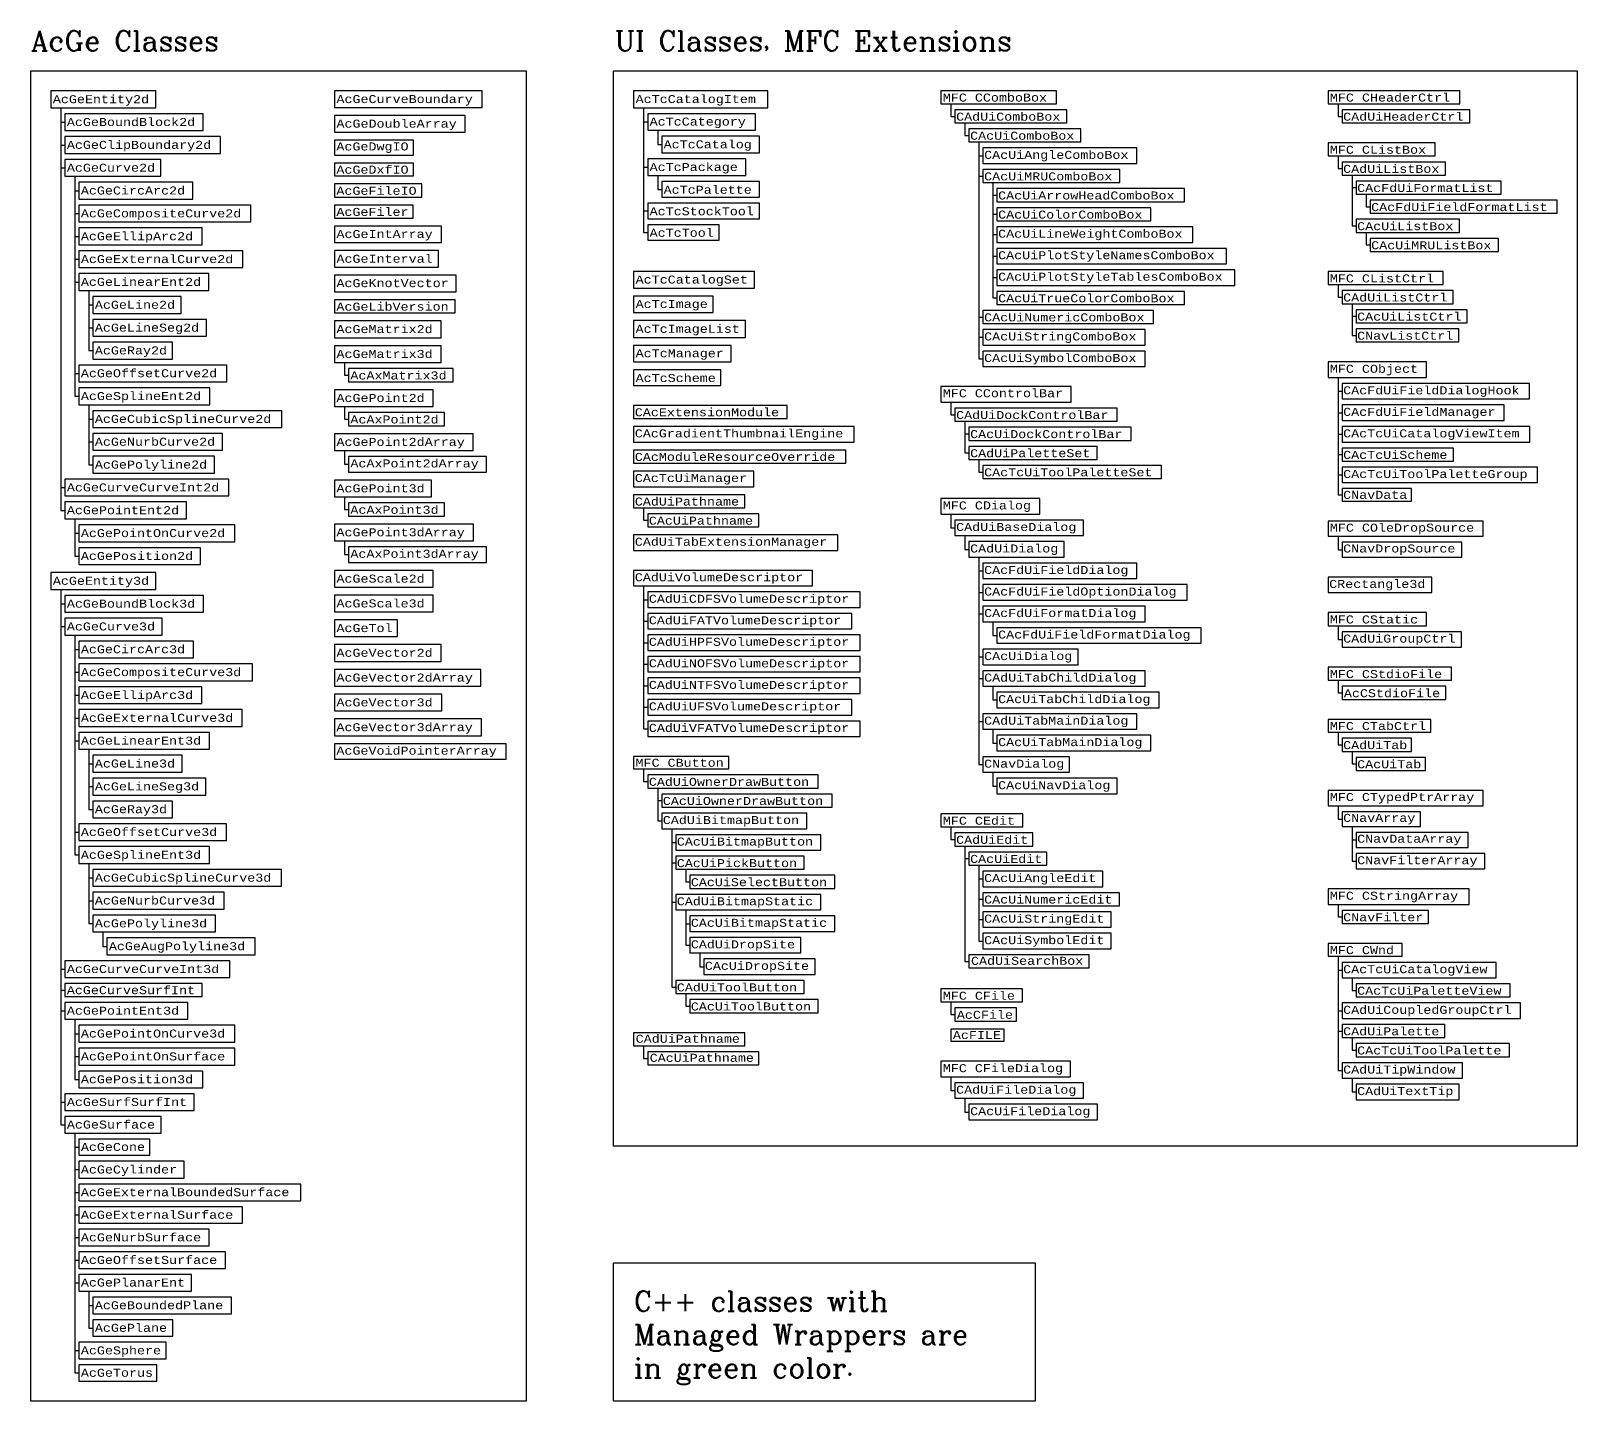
# Model space of a CAD drawing. Header units: inches. Extents: x 349 to 917, y -338 to 10.
# Drawn here: x 509.9 to 587.2, y -66.4 to 2.1 of the extents above; entities that cross this region are included whole.
import ezdxf

# ---------------------------------------------------------------- set-up
doc = ezdxf.new("R2010")
doc.units = ezdxf.units.IN
doc.header["$MEASUREMENT"] = 0
for name, color, linetype in [('ObjectARX 2009 Unmanaged classes', 7, 'Continuous'), ('Unmanaged classes', 7, 'Continuous'), ('Unmanaged classes w .NET Wrappers', 3, 'Continuous')]:
    doc.layers.add(name, color=color, linetype=linetype)
doc.styles.add('Headings', font='romanc.shx', dxfattribs={"height": 1})
doc.styles.get("Standard").update_dxf_attribs({"font": 'cour.ttf'})
doc.styles.add('Unmanaged', font='cour.ttf', dxfattribs={"height": 0.2})

msp = doc.modelspace()

# ---------------------------------------------------------------- linework, layer by layer
for p, q in [((555.864, -1.54), (555.864, -2.168)), ((575.212, -1.54), (575.212, -2.168)), ((511.37, -1.743), (511.37, -21.862)), ((540.501, -1.736), (540.501, -7.97)), ((555.864, -2.168), (556.064, -2.168)), ((575.212, -2.168), (575.412, -2.168)), ((511.37, -2.462), (511.57, -2.462)), ((540.501, -2.448), (540.701, -2.448)), ((541.201, -2.861), (541.201, -3.579)), ((556.564, -2.495), (556.564, -3.122)), ((511.37, -3.603), (511.57, -3.603)), ((541.201, -3.579), (541.401, -3.579)), ((556.564, -3.122), (556.764, -3.122)), ((557.264, -3.45), (557.264, -14.288)), ((557.264, -4.137), (557.464, -4.137)), ((575.212, -4.15), (575.212, -4.777)), ((511.37, -4.743), (511.57, -4.743)), ((512.07, -5.163), (512.07, -16.156)), ((540.501, -4.715), (540.701, -4.715)), ((541.201, -5.132), (541.201, -5.82)), ((557.264, -5.152), (557.464, -5.152)), ((575.212, -4.777), (575.412, -4.777)), ((575.912, -5.104), (575.912, -7.641)), ((512.07, -5.884), (512.27, -5.884)), ((541.201, -5.82), (541.401, -5.82)), ((557.964, -5.48), (557.964, -11.243)), ((557.964, -6.107), (558.164, -6.107)), ((575.912, -5.732), (576.112, -5.732)), ((576.612, -6.059), (576.612, -6.687)), ((540.501, -6.895), (540.701, -6.895)), ((576.612, -6.687), (576.812, -6.687)), ((512.07, -7.027), (512.27, -7.027)), ((557.964, -7.062), (558.164, -7.062)), ((575.912, -7.641), (576.112, -7.641)), ((512.07, -8.17), (512.27, -8.17)), ((540.501, -7.97), (540.701, -7.97)), ((557.964, -8.077), (558.164, -8.077)), ((576.612, -7.969), (576.612, -8.596)), ((557.964, -9.152), (558.164, -9.152)), ((576.612, -8.596), (576.812, -8.596)), ((512.07, -9.31), (512.27, -9.31)), ((512.07, -10.451), (512.27, -10.451)), ((557.964, -10.228), (558.164, -10.228)), ((575.212, -10.578), (575.212, -11.205)), ((512.77, -10.872), (512.77, -13.877)), ((512.77, -11.594), (512.97, -11.594)), ((557.964, -11.243), (558.164, -11.243)), ((575.212, -11.205), (575.412, -11.205)), ((575.912, -11.533), (575.912, -13.115)), ((557.264, -12.197), (557.464, -12.197)), ((575.912, -12.16), (576.112, -12.16)), ((512.77, -12.736), (512.97, -12.736)), ((575.912, -13.115), (576.112, -13.115)), ((512.77, -13.877), (512.97, -13.877)), ((557.264, -13.212), (557.464, -13.212)), ((525.547, -14.475), (525.547, -15.102)), ((557.264, -14.288), (557.464, -14.288)), ((512.07, -15.016), (512.27, -15.016)), ((525.547, -15.102), (525.747, -15.102)), ((575.212, -15.217), (575.212, -21.084)), ((512.07, -16.156), (512.27, -16.156)), ((575.212, -15.905), (575.412, -15.905)), ((512.77, -16.578), (512.77, -19.581)), ((525.547, -16.672), (525.547, -17.299)), ((555.864, -16.451), (555.864, -17.078)), ((575.212, -16.981), (575.412, -16.981)), ((512.77, -17.299), (512.97, -17.299)), ((525.547, -17.299), (525.747, -17.299)), ((555.864, -17.078), (556.064, -17.078)), ((556.564, -17.406), (556.564, -18.988)), ((512.77, -18.44), (512.97, -18.44)), ((556.564, -18.033), (556.764, -18.033)), ((575.212, -18.056), (575.412, -18.056)), ((525.547, -18.87), (525.547, -19.557)), ((556.564, -18.988), (556.764, -18.988)), ((557.264, -19.315), (557.264, -19.942)), ((575.212, -19.071), (575.412, -19.071)), ((512.77, -19.581), (512.97, -19.581)), ((525.547, -19.557), (525.747, -19.557)), ((557.264, -19.942), (557.464, -19.942)), ((575.212, -20.086), (575.412, -20.086)), ((511.37, -20.721), (511.57, -20.721)), ((525.547, -21.188), (525.547, -21.815)), ((575.212, -21.084), (575.412, -21.084)), ((511.37, -21.862), (511.57, -21.862)), ((512.07, -22.283), (512.07, -24.147)), ((525.547, -21.815), (525.747, -21.815)), ((540.501, -21.729), (540.501, -22.357)), ((540.501, -22.357), (540.701, -22.357)), ((555.864, -22.045), (555.864, -22.733)), ((512.07, -23.005), (512.27, -23.005)), ((555.864, -22.733), (556.064, -22.733)), ((556.564, -23.121), (556.564, -23.808)), ((575.212, -23.155), (575.212, -23.826)), ((525.547, -23.385), (525.547, -24.073)), ((556.564, -23.808), (556.764, -23.808)), ((575.212, -23.826), (575.412, -23.826)), ((512.07, -24.147), (512.27, -24.147)), ((525.547, -24.073), (525.747, -24.073)), ((557.264, -24.196), (557.264, -34.562)), ((557.264, -24.884), (557.464, -24.884)), ((511.37, -25.811), (511.37, -52.563)), ((540.501, -25.635), (540.501, -32.775)), ((557.264, -25.959), (557.464, -25.959)), ((511.37, -26.531), (511.57, -26.531)), ((540.501, -26.323), (540.701, -26.323)), ((557.264, -27.034), (557.464, -27.034)), ((511.37, -27.669), (511.57, -27.669)), ((540.501, -27.398), (540.701, -27.398)), ((557.964, -27.422), (557.964, -28.11)), ((575.212, -27.622), (575.212, -28.31)), ((512.07, -28.089), (512.07, -39.082)), ((540.501, -28.473), (540.701, -28.473)), ((557.964, -28.11), (558.164, -28.11)), ((575.212, -28.31), (575.412, -28.31)), ((512.07, -28.81), (512.27, -28.81)), ((557.264, -29.185), (557.464, -29.185)), ((512.07, -29.953), (512.27, -29.953)), ((540.501, -29.549), (540.701, -29.549)), ((540.501, -30.624), (540.701, -30.624)), ((557.264, -30.261), (557.464, -30.261)), ((557.964, -30.648), (557.964, -31.336)), ((575.212, -30.353), (575.212, -30.98)), ((512.07, -31.096), (512.27, -31.096)), ((557.964, -31.336), (558.164, -31.336)), ((575.212, -30.98), (575.412, -30.98)), ((512.07, -32.236), (512.27, -32.236)), ((540.501, -31.699), (540.701, -31.699)), ((557.264, -32.411), (557.464, -32.411)), ((540.501, -32.775), (540.701, -32.775)), ((557.964, -32.799), (557.964, -33.487)), ((575.212, -32.948), (575.212, -33.575)), ((512.07, -33.377), (512.27, -33.377)), ((512.77, -33.798), (512.77, -36.803)), ((557.964, -33.487), (558.164, -33.487)), ((575.212, -33.575), (575.412, -33.575)), ((575.912, -33.902), (575.912, -34.53)), ((512.77, -34.52), (512.97, -34.52)), ((557.264, -34.562), (557.464, -34.562)), ((575.912, -34.53), (576.112, -34.53)), ((540.501, -34.783), (540.501, -35.41)), ((540.501, -35.41), (540.701, -35.41)), ((557.964, -34.95), (557.964, -35.637)), ((512.77, -35.662), (512.97, -35.662)), ((541.201, -35.738), (541.201, -37.38)), ((557.964, -35.637), (558.164, -35.637)), ((512.77, -36.803), (512.97, -36.803)), ((541.201, -36.365), (541.401, -36.365)), ((575.212, -36.618), (575.212, -37.289)), ((575.212, -36.618), (575.212, -37.289)), ((541.201, -37.38), (541.401, -37.38)), ((541.901, -37.768), (541.901, -45.682)), ((555.864, -37.68), (555.864, -38.307)), ((575.212, -37.289), (575.412, -37.289)), ((575.212, -37.289), (575.412, -37.289)), ((575.912, -37.659), (575.912, -39.388)), ((575.912, -37.659), (575.912, -39.388)), ((512.07, -37.942), (512.27, -37.942)), ((541.901, -38.456), (542.101, -38.456)), ((555.864, -38.307), (556.064, -38.307)), ((556.564, -38.635), (556.564, -44.397)), ((575.912, -38.33), (576.112, -38.33)), ((575.912, -38.33), (576.112, -38.33)), ((512.07, -39.082), (512.27, -39.082)), ((556.564, -39.262), (556.764, -39.262)), ((575.912, -39.388), (576.112, -39.388)), ((575.912, -39.388), (576.112, -39.388)), ((512.77, -39.504), (512.77, -42.506)), ((541.901, -39.471), (542.101, -39.471)), ((542.601, -39.798), (542.601, -40.425)), ((557.264, -39.589), (557.264, -43.382)), ((512.77, -40.225), (512.97, -40.225)), ((542.601, -40.425), (542.801, -40.425)), ((557.264, -40.277), (557.464, -40.277)), ((512.77, -41.366), (512.97, -41.366)), ((541.901, -41.44), (542.101, -41.44)), ((557.264, -41.292), (557.464, -41.292)), ((575.212, -41.551), (575.212, -42.178)), ((512.77, -42.506), (512.97, -42.506)), ((542.601, -41.828), (542.601, -43.591)), ((557.264, -42.307), (557.464, -42.307)), ((575.212, -42.178), (575.412, -42.178)), ((513.47, -42.928), (513.47, -43.649)), ((542.601, -42.516), (542.801, -42.516)), ((513.47, -43.649), (513.67, -43.649)), ((542.601, -43.591), (542.801, -43.591)), ((543.301, -43.979), (543.301, -44.666)), ((557.264, -43.382), (557.464, -43.382)), ((511.37, -44.79), (511.57, -44.79)), ((543.301, -44.666), (543.501, -44.666)), ((556.564, -44.397), (556.764, -44.397)), ((575.212, -44.146), (575.212, -49.849)), ((575.212, -44.834), (575.412, -44.834)), ((575.912, -45.222), (575.912, -45.849)), ((511.37, -45.829), (511.57, -45.829)), ((541.901, -45.682), (542.101, -45.682)), ((542.601, -46.009), (542.601, -46.636)), ((575.912, -45.849), (576.112, -45.849)), ((511.37, -46.871), (511.57, -46.871)), ((542.601, -46.636), (542.801, -46.636)), ((555.864, -46.425), (555.864, -47.052)), ((555.864, -47.052), (556.064, -47.052)), ((575.212, -46.864), (575.412, -46.864)), ((512.07, -47.292), (512.07, -50.299)), ((575.212, -47.879), (575.412, -47.879)), ((512.07, -48.014), (512.27, -48.014)), ((540.501, -48.618), (540.501, -49.246)), ((575.912, -48.206), (575.912, -48.834)), ((512.07, -49.156), (512.27, -49.156)), ((540.501, -49.246), (540.701, -49.246)), ((575.912, -48.834), (576.112, -48.834)), ((555.864, -50.166), (555.864, -50.854)), ((575.212, -49.849), (575.412, -49.849)), ((575.912, -50.236), (575.912, -50.924)), ((512.07, -50.299), (512.27, -50.299)), ((555.864, -50.854), (556.064, -50.854)), ((575.912, -50.924), (576.112, -50.924)), ((511.37, -51.435), (511.57, -51.435)), ((556.564, -51.242), (556.564, -51.929)), ((556.564, -51.929), (556.764, -51.929)), ((511.37, -52.563), (511.57, -52.563)), ((512.07, -52.977), (512.07, -64.967)), ((512.07, -53.682), (512.27, -53.682)), ((512.07, -54.807), (512.27, -54.807)), ((512.07, -55.943), (512.27, -55.943)), ((512.07, -57.071), (512.27, -57.071)), ((512.07, -58.199), (512.27, -58.199)), ((512.07, -59.328), (512.27, -59.328)), ((512.07, -60.46), (512.27, -60.46)), ((512.77, -60.878), (512.77, -62.72)), ((512.77, -61.592), (512.97, -61.592)), ((512.77, -62.72), (512.97, -62.72)), ((512.07, -63.849), (512.27, -63.849)), ((512.07, -64.967), (512.27, -64.967))]:
    msp.add_line(p, q)
for points in [[(509.87, 0.1), (534.626, 0.1), (534.626, -66.371), (509.87, -66.371)], [(539.001, 0.1), (587.162, 0.1), (587.162, -53.63), (539.001, -53.63)], [(510.87, -0.9), (510.87, -1.743), (516.109, -1.743), (516.109, -0.9)], [(525.047, -0.9), (525.047, -1.728), (532.422, -1.728), (532.422, -0.9)], [(540.001, -0.9), (540.001, -1.736), (546.705, -1.736), (546.705, -0.9)], [(555.364, -0.9), (555.364, -1.54), (561.145, -1.54), (561.145, -0.9)], [(574.712, -0.9), (574.712, -1.54), (581.304, -1.54), (581.304, -0.9)], [(511.57, -2.043), (511.57, -2.881), (518.486, -2.881), (518.486, -2.043)], [(525.047, -2.128), (525.047, -2.964), (531.576, -2.964), (531.576, -2.128)], [(540.701, -2.036), (540.701, -2.861), (546.096, -2.861), (546.096, -2.036)], [(556.064, -1.84), (556.064, -2.495), (561.649, -2.495), (561.649, -1.84)], [(575.412, -1.84), (575.412, -2.495), (581.808, -2.495), (581.808, -1.84)], [(556.764, -2.795), (556.764, -3.45), (562.349, -3.45), (562.349, -2.795)], [(511.57, -3.181), (511.57, -4.024), (519.352, -4.024), (519.352, -3.181)], [(525.047, -3.364), (525.047, -4.105), (528.988, -4.105), (528.988, -3.364)], [(541.401, -3.161), (541.401, -3.997), (546.284, -3.997), (546.284, -3.161)], [(557.464, -3.75), (557.464, -4.525), (565.149, -4.525), (565.149, -3.75)], [(574.712, -3.495), (574.712, -4.15), (580.073, -4.15), (580.073, -3.495)], [(511.57, -4.324), (511.57, -5.163), (516.362, -5.163), (516.362, -4.324)], [(525.047, -4.505), (525.047, -5.145), (528.988, -5.145), (528.988, -4.505)], [(540.701, -4.297), (540.701, -5.132), (545.608, -5.132), (545.608, -4.297)], [(575.412, -4.45), (575.412, -5.104), (580.577, -5.104), (580.577, -4.45)], [(557.464, -4.825), (557.464, -5.48), (564.309, -5.48), (564.309, -4.825)], [(576.112, -5.404), (576.112, -6.059), (583.361, -6.059), (583.361, -5.404)], [(512.27, -5.463), (512.27, -6.305), (517.968, -6.305), (517.968, -5.463)], [(525.047, -5.545), (525.047, -6.2), (529.408, -6.2), (529.408, -5.545)], [(541.401, -5.432), (541.401, -6.208), (546.284, -6.208), (546.284, -5.432)], [(558.164, -5.78), (558.164, -6.435), (567.53, -6.435), (567.53, -5.78)], [(512.27, -6.605), (512.27, -7.448), (520.863, -7.448), (520.863, -6.605)], [(525.047, -6.6), (525.047, -7.255), (528.983, -7.255), (528.983, -6.6)], [(540.701, -6.508), (540.701, -7.283), (546.284, -7.283), (546.284, -6.508)], [(558.164, -6.735), (558.164, -7.389), (565.849, -7.389), (565.849, -6.735)], [(576.812, -6.359), (576.812, -7.014), (586.162, -7.014), (586.162, -6.359)], [(525.047, -7.655), (525.047, -8.481), (530.391, -8.481), (530.391, -7.655)], [(540.701, -7.583), (540.701, -8.358), (544.273, -8.358), (544.273, -7.583)], [(558.164, -7.689), (558.164, -8.465), (567.95, -8.465), (567.95, -7.689)], [(576.112, -7.314), (576.112, -7.969), (581.277, -7.969), (581.277, -7.314)], [(512.27, -7.748), (512.27, -8.591), (518.423, -8.591), (518.423, -7.748)], [(576.812, -8.269), (576.812, -8.923), (583.237, -8.923), (583.237, -8.269)], [(512.27, -8.891), (512.27, -9.73), (520.461, -9.73), (520.461, -8.891)], [(525.047, -8.881), (525.047, -9.709), (530.248, -9.709), (530.248, -8.881)], [(558.164, -8.765), (558.164, -9.54), (569.631, -9.54), (569.631, -8.765)], [(512.27, -10.03), (512.27, -10.872), (518.762, -10.872), (518.762, -10.03)], [(540.001, -9.919), (540.001, -10.755), (546.037, -10.755), (546.037, -9.919)], [(558.164, -9.84), (558.164, -10.615), (570.051, -10.615), (570.051, -9.84)], [(574.712, -9.923), (574.712, -10.578), (580.464, -10.578), (580.464, -9.923)], [(525.047, -10.109), (525.047, -10.935), (531.124, -10.935), (531.124, -10.109)], [(512.97, -11.172), (512.97, -12.015), (517.381, -12.015), (517.381, -11.172)], [(525.047, -11.335), (525.047, -11.989), (531.083, -11.989), (531.083, -11.335)], [(540.001, -11.155), (540.001, -11.976), (543.981, -11.976), (543.981, -11.155)], [(558.164, -10.915), (558.164, -11.57), (567.53, -11.57), (567.53, -10.915)], [(575.412, -10.878), (575.412, -11.533), (580.967, -11.533), (580.967, -10.878)], [(512.97, -12.315), (512.97, -13.158), (518.65, -13.158), (518.65, -12.315)], [(557.464, -11.87), (557.464, -12.525), (565.99, -12.525), (565.99, -11.87)], [(576.112, -11.833), (576.112, -12.487), (581.667, -12.487), (581.667, -11.833)], [(525.047, -12.389), (525.047, -13.232), (530.37, -13.232), (530.37, -12.389)], [(540.001, -12.376), (540.001, -13.218), (545.599, -13.218), (545.599, -12.376)], [(557.464, -12.825), (557.464, -13.6), (565.57, -13.6), (565.57, -12.825)], [(576.112, -12.787), (576.112, -13.442), (581.247, -13.442), (581.247, -12.787)], [(512.97, -13.458), (512.97, -14.296), (516.94, -14.296), (516.94, -13.458)], [(525.047, -13.632), (525.047, -14.475), (530.37, -14.475), (530.37, -13.632)], [(540.001, -13.618), (540.001, -14.439), (544.867, -14.439), (544.867, -13.618)], [(557.464, -13.9), (557.464, -14.676), (565.57, -14.676), (565.57, -13.9)], [(512.27, -14.596), (512.27, -15.435), (519.657, -15.435), (519.657, -14.596)], [(574.712, -14.442), (574.712, -15.217), (579.636, -15.217), (579.636, -14.442)], [(525.747, -14.775), (525.747, -15.429), (530.971, -15.429), (530.971, -14.775)], [(540.001, -14.839), (540.001, -15.615), (544.365, -15.615), (544.365, -14.839)], [(512.27, -15.735), (512.27, -16.578), (518.817, -16.578), (518.817, -15.735)], [(525.047, -15.829), (525.047, -16.672), (529.974, -16.672), (529.974, -15.829)], [(555.364, -15.676), (555.364, -16.451), (561.873, -16.451), (561.873, -15.676)], [(575.412, -15.517), (575.412, -16.293), (584.792, -16.293), (584.792, -15.517)], [(512.97, -16.878), (512.97, -17.721), (522.42, -17.721), (522.42, -16.878)], [(525.747, -16.972), (525.747, -17.627), (530.551, -17.627), (530.551, -16.972)], [(540.001, -16.615), (540.001, -17.269), (547.667, -17.269), (547.667, -16.615)], [(556.064, -16.751), (556.064, -17.406), (564.164, -17.406), (564.164, -16.751)], [(575.412, -16.593), (575.412, -17.368), (583.512, -17.368), (583.512, -16.593)], [(540.001, -17.669), (540.001, -18.445), (551.028, -18.445), (551.028, -17.669)], [(556.764, -17.706), (556.764, -18.36), (564.864, -18.36), (564.864, -17.706)], [(575.412, -17.668), (575.412, -18.444), (584.807, -18.444), (584.807, -17.668)], [(512.97, -18.021), (512.97, -18.859), (519.451, -18.859), (519.451, -18.021)], [(525.047, -18.027), (525.047, -18.87), (531.983, -18.87), (531.983, -18.027)], [(512.97, -19.159), (512.97, -20.002), (519.051, -20.002), (519.051, -19.159)], [(525.747, -19.17), (525.747, -19.945), (532.645, -19.945), (532.645, -19.17)], [(540.001, -18.845), (540.001, -19.499), (550.608, -19.499), (550.608, -18.845)], [(556.764, -18.66), (556.764, -19.315), (563.173, -19.315), (563.173, -18.66)], [(575.412, -18.744), (575.412, -19.398), (580.977, -19.398), (580.977, -18.744)], [(540.001, -19.899), (540.001, -20.675), (546.001, -20.675), (546.001, -19.899)], [(557.464, -19.615), (557.464, -20.27), (566.394, -20.27), (566.394, -19.615)], [(575.412, -19.698), (575.412, -20.474), (585.192, -20.474), (585.192, -19.698)], [(511.57, -20.302), (511.57, -21.141), (519.761, -21.141), (519.761, -20.302)], [(525.047, -20.345), (525.047, -21.188), (529.903, -21.188), (529.903, -20.345)], [(575.412, -20.774), (575.412, -21.394), (578.889, -21.394), (578.889, -20.774)], [(511.57, -21.441), (511.57, -22.283), (517.651, -22.283), (517.651, -21.441)], [(525.747, -21.488), (525.747, -22.142), (530.551, -22.142), (530.551, -21.488)], [(540.001, -21.075), (540.001, -21.729), (545.566, -21.729), (545.566, -21.075)], [(555.364, -21.27), (555.364, -22.045), (560.311, -22.045), (560.311, -21.27)], [(540.701, -22.029), (540.701, -22.684), (546.266, -22.684), (546.266, -22.029)], [(556.064, -22.345), (556.064, -23.121), (562.496, -23.121), (562.496, -22.345)], [(574.712, -22.394), (574.712, -23.155), (582.476, -23.155), (582.476, -22.394)], [(512.27, -22.583), (512.27, -23.426), (520.069, -23.426), (520.069, -22.583)], [(525.047, -22.542), (525.047, -23.385), (531.989, -23.385), (531.989, -22.542)], [(540.001, -23.084), (540.001, -23.859), (550.203, -23.859), (550.203, -23.084)], [(512.27, -23.726), (512.27, -24.569), (518.342, -24.569), (518.342, -23.726)], [(525.747, -23.685), (525.747, -24.461), (532.645, -24.461), (532.645, -23.685)], [(556.764, -23.421), (556.764, -24.196), (561.515, -24.196), (561.515, -23.421)], [(575.412, -23.455), (575.412, -24.196), (581.397, -24.196), (581.397, -23.455)], [(557.464, -24.496), (557.464, -25.271), (565.156, -25.271), (565.156, -24.496)], [(510.87, -24.969), (510.87, -25.811), (516.111, -25.811), (516.111, -24.969)], [(525.047, -24.861), (525.047, -25.699), (529.979, -25.699), (529.979, -24.861)], [(540.001, -24.859), (540.001, -25.635), (548.942, -25.635), (548.942, -24.859)], [(574.712, -25.196), (574.712, -25.968), (579.899, -25.968), (579.899, -25.196)], [(511.57, -26.111), (511.57, -26.95), (518.5, -26.95), (518.5, -26.111)], [(525.047, -26.099), (525.047, -26.938), (529.979, -26.938), (529.979, -26.099)], [(540.701, -25.935), (540.701, -26.71), (551.323, -26.71), (551.323, -25.935)], [(557.464, -25.571), (557.464, -26.347), (567.677, -26.347), (567.677, -25.571)], [(540.701, -27.01), (540.701, -27.786), (550.903, -27.786), (550.903, -27.01)], [(557.464, -26.647), (557.464, -27.422), (565.576, -27.422), (565.576, -26.647)], [(574.712, -26.968), (574.712, -27.622), (579.642, -27.622), (579.642, -26.968)], [(511.57, -27.25), (511.57, -28.089), (516.428, -28.089), (516.428, -27.25)], [(525.047, -27.338), (525.047, -28.166), (528.203, -28.166), (528.203, -27.338)], [(558.164, -27.722), (558.164, -28.497), (568.377, -28.497), (568.377, -27.722)], [(512.27, -28.389), (512.27, -29.231), (517.996, -29.231), (517.996, -28.389)], [(525.047, -28.566), (525.047, -29.405), (530.384, -29.405), (530.384, -28.566)], [(540.701, -28.086), (540.701, -28.861), (551.323, -28.861), (551.323, -28.086)], [(575.412, -27.922), (575.412, -28.698), (581.388, -28.698), (581.388, -27.922)], [(540.701, -29.161), (540.701, -29.936), (551.323, -29.936), (551.323, -29.161)], [(557.464, -28.797), (557.464, -29.573), (562.215, -29.573), (562.215, -28.797)], [(512.27, -29.531), (512.27, -30.374), (520.946, -30.374), (520.946, -29.531)], [(525.047, -29.805), (525.047, -30.645), (532.358, -30.645), (532.358, -29.805)], [(557.464, -29.873), (557.464, -30.648), (565.576, -30.648), (565.576, -29.873)], [(574.712, -29.698), (574.712, -30.353), (580.893, -30.353), (580.893, -29.698)], [(512.27, -30.674), (512.27, -31.517), (518.417, -31.517), (518.417, -30.674)], [(540.701, -30.236), (540.701, -31.012), (551.323, -31.012), (551.323, -30.236)], [(575.412, -30.653), (575.412, -31.307), (580.594, -31.307), (580.594, -30.653)], [(525.047, -31.045), (525.047, -31.884), (530.414, -31.884), (530.414, -31.045)], [(540.701, -31.312), (540.701, -32.087), (550.903, -32.087), (550.903, -31.312)], [(558.164, -30.948), (558.164, -31.724), (566.276, -31.724), (566.276, -30.948)], [(512.27, -31.817), (512.27, -32.656), (520.433, -32.656), (520.433, -31.817)], [(525.047, -32.284), (525.047, -33.125), (532.387, -33.125), (532.387, -32.284)], [(540.701, -32.387), (540.701, -33.163), (551.323, -33.163), (551.323, -32.387)], [(557.464, -32.024), (557.464, -32.799), (565.156, -32.799), (565.156, -32.024)], [(574.712, -32.307), (574.712, -32.948), (579.858, -32.948), (579.858, -32.307)], [(512.27, -32.956), (512.27, -33.798), (518.8, -33.798), (518.8, -32.956)], [(558.164, -33.099), (558.164, -33.874), (565.856, -33.874), (565.856, -33.099)], [(525.047, -33.525), (525.047, -34.3), (533.626, -34.3), (533.626, -33.525)], [(575.412, -33.248), (575.412, -33.902), (578.889, -33.902), (578.889, -33.248)], [(512.97, -34.098), (512.97, -34.941), (517.427, -34.941), (517.427, -34.098)], [(540.001, -34.163), (540.001, -34.783), (544.751, -34.783), (544.751, -34.163)], [(557.464, -34.174), (557.464, -34.95), (561.795, -34.95), (561.795, -34.174)], [(576.112, -34.202), (576.112, -34.857), (579.589, -34.857), (579.589, -34.202)], [(512.97, -35.241), (512.97, -36.084), (518.622, -36.084), (518.622, -35.241)], [(540.701, -35.083), (540.701, -35.738), (549.221, -35.738), (549.221, -35.083)], [(558.164, -35.25), (558.164, -36.025), (564.176, -36.025), (564.176, -35.25)], [(541.401, -36.038), (541.401, -36.692), (549.921, -36.692), (549.921, -36.038)], [(574.712, -35.857), (574.712, -36.618), (582.464, -36.618), (582.464, -35.857)], [(574.712, -35.857), (574.712, -36.618), (582.464, -36.618), (582.464, -35.857)], [(512.97, -36.384), (512.97, -37.222), (516.941, -37.222), (516.941, -36.384)], [(541.401, -36.992), (541.401, -37.768), (548.661, -37.768), (548.661, -36.992)], [(555.364, -37.025), (555.364, -37.68), (559.448, -37.68), (559.448, -37.025)], [(575.412, -36.918), (575.412, -37.659), (579.332, -37.659), (579.332, -36.918)], [(575.412, -36.918), (575.412, -37.659), (579.332, -37.659), (579.332, -36.918)], [(512.27, -37.522), (512.27, -38.361), (519.648, -38.361), (519.648, -37.522)], [(542.101, -38.068), (542.101, -38.843), (549.361, -38.843), (549.361, -38.068)], [(556.064, -37.98), (556.064, -38.635), (559.952, -38.635), (559.952, -37.98)], [(576.112, -37.959), (576.112, -38.7), (581.713, -38.7), (581.713, -37.959)], [(576.112, -37.959), (576.112, -38.7), (581.713, -38.7), (581.713, -37.959)], [(512.27, -38.661), (512.27, -39.504), (518.791, -39.504), (518.791, -38.661)], [(542.101, -39.143), (542.101, -39.798), (548.52, -39.798), (548.52, -39.143)], [(556.764, -38.935), (556.764, -39.589), (560.652, -39.589), (560.652, -38.935)], [(576.112, -39), (576.112, -39.776), (582.553, -39.776), (582.553, -39)], [(576.112, -39), (576.112, -39.776), (582.553, -39.776), (582.553, -39)], [(512.97, -39.804), (512.97, -40.646), (522.403, -40.646), (522.403, -39.804)], [(542.801, -40.098), (542.801, -40.753), (550.061, -40.753), (550.061, -40.098)], [(557.464, -39.889), (557.464, -40.665), (563.453, -40.665), (563.453, -39.889)], [(512.97, -40.946), (512.97, -41.785), (519.528, -41.785), (519.528, -40.946)], [(557.464, -40.965), (557.464, -41.619), (564.293, -41.619), (564.293, -40.965)], [(574.712, -40.776), (574.712, -41.551), (581.769, -41.551), (581.769, -40.776)], [(542.101, -41.053), (542.101, -41.828), (549.356, -41.828), (549.356, -41.053)], [(512.97, -42.085), (512.97, -42.928), (519.09, -42.928), (519.09, -42.085)], [(542.801, -42.128), (542.801, -42.903), (550.056, -42.903), (550.056, -42.128)], [(557.464, -41.919), (557.464, -42.695), (563.873, -42.695), (563.873, -41.919)], [(575.412, -41.851), (575.412, -42.506), (579.731, -42.506), (579.731, -41.851)], [(513.67, -43.228), (513.67, -44.071), (521.087, -44.071), (521.087, -43.228)], [(542.801, -43.203), (542.801, -43.979), (548.366, -43.979), (548.366, -43.203)], [(557.464, -42.995), (557.464, -43.77), (563.873, -43.77), (563.873, -42.995)], [(574.712, -43.506), (574.712, -44.146), (578.414, -44.146), (578.414, -43.506)], [(511.57, -44.371), (511.57, -45.209), (519.818, -45.209), (519.818, -44.371)], [(543.501, -44.279), (543.501, -45.054), (549.066, -45.054), (549.066, -44.279)], [(556.764, -44.07), (556.764, -44.725), (562.769, -44.725), (562.769, -44.07)], [(575.412, -44.446), (575.412, -45.222), (583.112, -45.222), (583.112, -44.446)], [(511.57, -45.509), (511.57, -46.15), (518.437, -46.15), (518.437, -45.509)], [(542.101, -45.354), (542.101, -46.009), (548.52, -46.009), (548.52, -45.354)], [(576.112, -45.522), (576.112, -46.176), (583.812, -46.176), (583.812, -45.522)], [(542.801, -46.309), (542.801, -46.964), (549.22, -46.964), (549.22, -46.309)], [(555.364, -45.77), (555.364, -46.425), (559.444, -46.425), (559.444, -45.77)], [(511.57, -46.45), (511.57, -47.292), (517.715, -47.292), (517.715, -46.45)], [(556.064, -46.725), (556.064, -47.379), (559.145, -47.379), (559.145, -46.725)], [(575.412, -46.476), (575.412, -47.252), (584.329, -47.252), (584.329, -46.476)], [(512.27, -47.592), (512.27, -48.435), (520.068, -48.435), (520.068, -47.592)], [(555.864, -47.779), (555.864, -48.391), (558.525, -48.391), (558.525, -47.779)], [(575.412, -47.552), (575.412, -48.206), (580.556, -48.206), (580.556, -47.552)], [(540.001, -47.964), (540.001, -48.618), (545.566, -48.618), (545.566, -47.964)], [(576.112, -48.506), (576.112, -49.161), (583.777, -49.161), (583.777, -48.506)], [(512.27, -48.735), (512.27, -49.578), (520.058, -49.578), (520.058, -48.735)], [(540.701, -48.918), (540.701, -49.573), (546.266, -49.573), (546.266, -48.918)], [(555.364, -49.391), (555.364, -50.166), (561.843, -50.166), (561.843, -49.391)], [(575.412, -49.461), (575.412, -50.236), (581.431, -50.236), (581.431, -49.461)], [(512.27, -49.878), (512.27, -50.721), (518.472, -50.721), (518.472, -49.878)], [(556.064, -50.466), (556.064, -51.242), (562.496, -51.242), (562.496, -50.466)], [(576.112, -50.536), (576.112, -51.312), (581.27, -51.312), (581.27, -50.536)], [(511.57, -51.021), (511.57, -51.849), (518.033, -51.849), (518.033, -51.021)], [(556.764, -51.542), (556.764, -52.317), (563.196, -52.317), (563.196, -51.542)], [(511.57, -52.149), (511.57, -52.977), (516.379, -52.977), (516.379, -52.149)], [(512.27, -53.277), (512.27, -54.086), (515.81, -54.086), (515.81, -53.277)], [(512.27, -54.386), (512.27, -55.229), (517.537, -55.229), (517.537, -54.386)], [(512.27, -55.529), (512.27, -56.357), (523.356, -56.357), (523.356, -55.529)], [(512.27, -56.657), (512.27, -57.485), (520.443, -57.485), (520.443, -56.657)], [(512.27, -57.785), (512.27, -58.614), (518.781, -58.614), (518.781, -57.785)], [(512.27, -58.914), (512.27, -59.742), (519.603, -59.742), (519.603, -58.914)], [(539.001, -59.468), (560.077, -59.468), (560.077, -66.371), (539.001, -66.371)], [(512.27, -60.042), (512.27, -60.878), (517.894, -60.878), (517.894, -60.042)], [(512.97, -61.178), (512.97, -62.006), (519.901, -62.006), (519.901, -61.178)], [(512.97, -62.306), (512.97, -63.134), (516.959, -63.134), (516.959, -62.306)], [(512.27, -63.434), (512.27, -64.263), (516.632, -64.263), (516.632, -63.434)], [(512.27, -64.563), (512.27, -65.371), (516.156, -65.371), (516.156, -64.563)]]:
    msp.add_lwpolyline(points, close=True)

# ---------------------------------------------------------------- texts
at = {"color": 7, "char_height": 1, "attachment_point": 1, "style": 'Headings'}
for s, insert, width in [('AcGe Classes', (509.87, 2.1), 27.18177), ('UI Classes, MFC Extensions', (539.052, 2.1), 47.11058)]:
    msp.add_mtext(s, dxfattribs=dict(at, insert=insert, width=width))
at = {"insert": (540.012, -60.879), "char_height": 1, "width": 18.80992, "attachment_point": 1, "style": 'Headings'}
msp.add_mtext('C++ classes with Managed Wrappers are in green color.', dxfattribs=at)
at = {"layer": 'ObjectARX 2009 Unmanaged classes', "char_height": 0.4, "attachment_point": 1}
for s, insert in [('{\\Fcourier new;CAdUiSearchBox}', (556.864, -44.17)), ('{\\Fcourier new;CAdUiPathname}', (540.101, -48.064)), ('{\\Fcourier new;CAcUiPathname}', (540.801, -49.018))]:
    msp.add_mtext(s, dxfattribs=dict(at, insert=insert))
at = {"layer": 'Unmanaged classes', "style": 'Unmanaged'}
for s, p in [('MFC CComboBox', (555.455, -1.429)), ('MFC CHeaderCtrl', (574.804, -1.429)), ('CAdUiComboBox', (556.12, -2.384)), ('CAdUiHeaderCtrl', (575.468, -2.384)), ('CAcUiComboBox', (556.82, -3.338)), ('AcGeDwgIO', (525.141, -3.873)), ('CAcUiAngleComboBox', (557.52, -4.293)), ('MFC CListBox', (574.804, -4.038)), ('AcGeDxfIO', (525.141, -5.034)), ('CAdUiListBox', (575.468, -4.993)), ('CAcUiMRUComboBox', (557.52, -5.369)), ('AcGeFileIO', (525.141, -6.089)), ('CAcUiArrowHeadComboBox', (558.22, -6.323)), ('CAcFdUiFormatList', (576.168, -5.948)), ('AcGeFiler', (525.141, -7.144)), ('CAcUiColorComboBox', (558.22, -7.278)), ('CAcFdUiFieldFormatList', (576.868, -6.903)), ('CAcUiListBox', (576.168, -7.857)), ('CAcUiLineWeightComboBox', (558.22, -8.233)), ('CAcUiMRUListBox', (576.868, -8.812)), ('CAcUiPlotStyleNamesComboBox', (558.22, -9.308)), ('CAcUiPlotStyleTablesComboBox', (558.22, -10.383)), ('MFC CListCtrl', (574.804, -10.467)), ('AcGeLibVersion', (525.141, -11.878)), ('CAcUiTrueColorComboBox', (558.22, -11.459)), ('CAdUiListCtrl', (575.468, -11.421)), ('CAcUiNumericComboBox', (557.52, -12.414)), ('CAcUiListCtrl', (576.168, -12.376)), ('CAcUiStringComboBox', (557.52, -13.368)), ('CNavListCtrl', (576.168, -13.331)), ('CAcUiSymbolComboBox', (557.52, -14.444)), ('MFC CObject', (574.804, -14.985)), ('AcAxMatrix3d', (525.841, -15.318)), ('CAcFdUiFieldDialogHook', (575.468, -16.061)), ('CAcExtensionModule', (540.058, -17.158)), ('CAcFdUiFieldManager', (575.468, -17.136)), ('AcAxPoint2d', (525.841, -17.516)), ('CAcGradientThumbnailEngine', (540.058, -18.213)), ('CAcTcUiCatalogViewItem', (575.468, -18.212)), ('AcAxPoint2dArray', (525.841, -19.713)), ('CAcModuleResourceOverride', (540.058, -19.388)), ('CAcTcUiScheme', (575.468, -19.287)), ('CAcTcUiManager', (540.058, -20.443)), ('CAcTcUiToolPaletteGroup', (575.468, -20.242)), ('AcAxPoint3d', (525.841, -22.031)), ('CAdUiPathname', (540.058, -21.618)), ('MFC CDialog', (555.455, -21.813)), ('CNavData', (575.468, -21.283)), ('CAcUiPathname', (540.758, -22.573)), ('CAdUiTabExtensionManager', (540.058, -23.628)), ('CAdUiBaseDialog', (556.12, -22.889)), ('MFC COleDropSource', (574.804, -22.923)), ('AcAxPoint3dArray', (525.841, -24.229)), ('CAdUiDialog', (556.82, -23.964)), ('CNavDropSource', (575.468, -23.964)), ('CAcFdUiFieldDialog', (557.52, -25.039)), ('CAdUiVolumeDescriptor', (540.058, -25.403)), ('CRectangle3d', (574.768, -25.736)), ('CAdUiCDFSVolumeDescriptor', (540.758, -26.478)), ('CAcFdUiFieldOptionDialog', (557.52, -26.115)), ('CAcFdUiFormatDialog', (557.52, -27.19)), ('CAdUiFATVolumeDescriptor', (540.758, -27.554)), ('MFC CStatic', (574.804, -27.511)), ('CAdUiHPFSVolumeDescriptor', (540.758, -28.629)), ('CAcFdUiFieldFormatDialog', (558.22, -28.265)), ('CAdUiGroupCtrl', (575.468, -28.466)), ('CAdUiNOFSVolumeDescriptor', (540.758, -29.704)), ('CAcUiDialog', (557.52, -29.341)), ('CAdUiTabChildDialog', (557.52, -30.416)), ('MFC CStdioFile', (574.804, -30.241)), ('CAdUiNTFSVolumeDescriptor', (540.758, -30.78)), ('AcCStdioFile', (575.506, -31.196)), ('CAdUiUFSVolumeDescriptor', (540.758, -31.855)), ('CAcUiTabChildDialog', (558.22, -31.492)), ('CAdUiTabMainDialog', (557.52, -32.567)), ('MFC CTabCtrl', (574.804, -32.836)), ('CAdUiVFATVolumeDescriptor', (540.758, -32.931)), ('CAcUiTabMainDialog', (558.22, -33.642)), ('AcGeVoidPointerArray', (525.141, -34.068)), ('CAdUiTab', (575.468, -33.791)), ('MFC CButton', (540.093, -34.672)), ('CNavDialog', (557.52, -34.718)), ('CAcUiTab', (576.168, -34.746)), ('CAdUiOwnerDrawButton', (540.758, -35.626)), ('CAcUiNavDialog', (558.22, -35.793)), ('CAcUiOwnerDrawButton', (541.458, -36.581)), ('MFC CTypedPtrArray', (574.804, -36.386)), ('CAdUiBitmapButton', (541.458, -37.536)), ('CNavArray', (575.468, -37.427)), ('CNavArray', (575.468, -37.427)), ('MFC CEdit', (555.455, -37.569)), ('CAcUiBitmapButton', (542.158, -38.611)), ('CAdUiEdit', (556.12, -38.523)), ('CNavDataArray', (576.168, -38.468)), ('CNavDataArray', (576.168, -38.468)), ('CAcUiPickButton', (542.158, -39.687)), ('CAcUiEdit', (556.82, -39.478)), ('CNavFilterArray', (576.168, -39.544)), ('CNavFilterArray', (576.168, -39.544)), ('CAcUiAngleEdit', (557.52, -40.433)), ('CAcUiSelectButton', (542.858, -40.641)), ('MFC CStringArray', (574.804, -41.319)), ('CAdUiBitmapStatic', (542.158, -41.596)), ('CAcUiNumericEdit', (557.52, -41.508)), ('CAcUiBitmapStatic', (542.858, -42.671)), ('CAcUiStringEdit', (557.52, -42.463)), ('CNavFilter', (575.468, -42.395)), ('CAcUiSymbolEdit', (557.52, -43.538)), ('CAdUiDropSite', (542.858, -43.747)), ('MFC CWnd', (574.804, -44.035)), ('CAcUiDropSite', (543.558, -44.822)), ('CAcTcUiCatalogView', (575.468, -44.99)), ('AcGeCurveSurfInt', (511.664, -46.038)), ('CAdUiToolButton', (542.158, -45.898)), ('MFC CFile', (555.455, -46.314)), ('CAcTcUiPaletteView', (576.168, -46.065)), ('CAcUiToolButton', (542.858, -46.852)), ('AcCFile', (556.158, -47.268)), ('CAdUiCoupledGroupCtrl', (575.468, -47.02)), ('AcFILE', (555.958, -48.279)), ('CAdUiPalette', (575.468, -48.095)), ('CAcTcUiToolPalette', (576.168, -49.05)), ('CAdUiTipWindow', (575.468, -50.004)), ('CAdUiTextTip', (576.168, -51.08))]:
    msp.add_text(s, height=0.4, dxfattribs=at).set_placement(p)
at = {"layer": 'Unmanaged classes', "color": 0, "style": 'Unmanaged'}
for s, p in [('MFC CControlBar', (555.455, -16.205)), ('CAdUiDockControlBar', (556.12, -17.294)), ('CAcUiDockControlBar', (556.82, -18.249)), ('CAdUiPaletteSet', (556.82, -19.204)), ('CAcTcUiToolPaletteSet', (557.52, -20.158)), ('MFC CFileDialog', (555.455, -49.934)), ('CAdUiFileDialog', (556.12, -51.01)), ('CAcUiFileDialog', (556.82, -52.085))]:
    msp.add_text(s, height=0.4, dxfattribs=at).set_placement(p)
at = {"layer": 'Unmanaged classes w .NET Wrappers', "style": 'Unmanaged'}
for s, p in [('AcGeEntity2d', (510.967, -1.512)), ('AcGeCurveBoundary', (525.144, -1.505)), ('AcTcCatalogItem', (540.099, -1.505)), ('AcGeBoundBlock2d', (511.667, -2.652)), ('AcGeDoubleArray', (525.144, -2.733)), ('AcTcCategory', (540.799, -2.63)), ('AcGeClipBoundary2d', (511.667, -3.793)), ('AcTcCatalog', (541.499, -3.766)), ('AcGeCurve2d', (511.667, -4.934)), ('AcTcPackage', (540.799, -4.901)), ('AcGeCircArc2d', (512.367, -6.074)), ('AcTcPalette', (541.499, -6.037)), ('AcGeCompositeCurve2d', (512.367, -7.217)), ('AcTcStockTool', (540.799, -7.112)), ('AcGeEllipArc2d', (512.367, -8.36)), ('AcGeIntArray', (525.144, -8.249)), ('AcTcTool', (540.799, -8.187)), ('AcGeExternalCurve2d', (512.367, -9.501)), ('AcGeInterval', (525.144, -9.485)), ('AcGeLinearEnt2d', (512.367, -10.641)), ('AcGeKnotVector', (525.144, -10.704)), ('AcTcCatalogSet', (540.099, -10.524)), ('AcGeLine2d', (513.067, -11.784)), ('AcTcImage', (540.099, -11.745)), ('AcGeLineSeg2d', (513.067, -12.927)), ('AcGeMatrix2d', (525.144, -13.001)), ('AcTcImageList', (540.099, -12.987)), ('AcGeRay2d', (513.067, -14.067)), ('AcGeMatrix3d', (525.144, -14.244)), ('AcTcManager', (540.099, -14.208)), ('AcGeOffsetCurve2d', (512.367, -15.206)), ('AcTcScheme', (540.099, -15.444)), ('AcGeSplineEnt2d', (512.367, -16.347)), ('AcGePoint2d', (525.144, -16.441)), ('AcGeCubicSplineCurve2d', (513.067, -17.489)), ('AcGeNurbCurve2d', (513.067, -18.63)), ('AcGePoint2dArray', (525.144, -18.639)), ('AcGePolyline2d', (513.067, -19.771)), ('AcGeCurveCurveInt2d', (511.667, -20.912)), ('AcGePoint3d', (525.144, -20.957)), ('AcGePointEnt2d', (511.667, -22.052)), ('AcGePointOnCurve2d', (512.367, -23.195)), ('AcGePoint3dArray', (525.144, -23.154)), ('AcGePosition2d', (512.367, -24.338)), ('AcGeEntity3d', (510.967, -25.58)), ('AcGeScale2d', (525.144, -25.47)), ('AcGeScale3d', (525.144, -26.709)), ('AcGeBoundBlock3d', (511.667, -26.721)), ('AcGeCurve3d', (511.667, -27.86)), ('AcGeTol', (525.144, -27.942)), ('AcGeCircArc3d', (512.367, -29)), ('AcGeVector2d', (525.144, -29.176)), ('AcGeCompositeCurve3d', (512.367, -30.143)), ('AcGeVector2dArray', (525.144, -30.414)), ('AcGeEllipArc3d', (512.367, -31.286)), ('AcGeVector3d', (525.144, -31.655)), ('AcGeExternalCurve3d', (512.367, -32.427)), ('AcGeVector3dArray', (525.144, -32.894)), ('AcGeLinearEnt3d', (512.367, -33.567)), ('AcGeLine3d', (513.067, -34.71)), ('AcGeLineSeg3d', (513.067, -35.853)), ('AcGeRay3d', (513.067, -36.993)), ('AcGeOffsetCurve3d', (512.367, -38.132)), ('AcGeSplineEnt3d', (512.367, -39.273)), ('AcGeCubicSplineCurve3d', (513.067, -40.415)), ('AcGeNurbCurve3d', (513.067, -41.556)), ('AcGePolyline3d', (513.067, -42.697)), ('AcGeAugPolyline3d', (513.767, -43.84)), ('AcGeCurveCurveInt3d', (511.667, -44.98)), ('AcGePointEnt3d', (511.667, -47.061)), ('AcGePointOnCurve3d', (512.367, -48.204)), ('AcGePointOnSurface', (512.367, -49.347)), ('AcGePosition3d', (512.367, -50.489)), ('AcGeSurfSurfInt', (511.667, -51.625)), ('AcGeSurface', (511.667, -52.753)), ('AcGeCone', (512.367, -53.872)), ('AcGeCylinder', (512.367, -54.998)), ('AcGeExternalBoundedSurface', (512.367, -56.133)), ('AcGeExternalSurface', (512.367, -57.261)), ('AcGeNurbSurface', (512.367, -58.39)), ('AcGeOffsetSurface', (512.367, -59.518)), ('AcGePlanarEnt', (512.367, -60.647)), ('AcGeBoundedPlane', (513.067, -61.782)), ('AcGePlane', (513.067, -62.911)), ('AcGeSphere', (512.367, -64.039)), ('AcGeTorus', (512.367, -65.157))]:
    msp.add_text(s, height=0.4, dxfattribs=at).set_placement(p)

doc.saveas('drawing.dxf')
